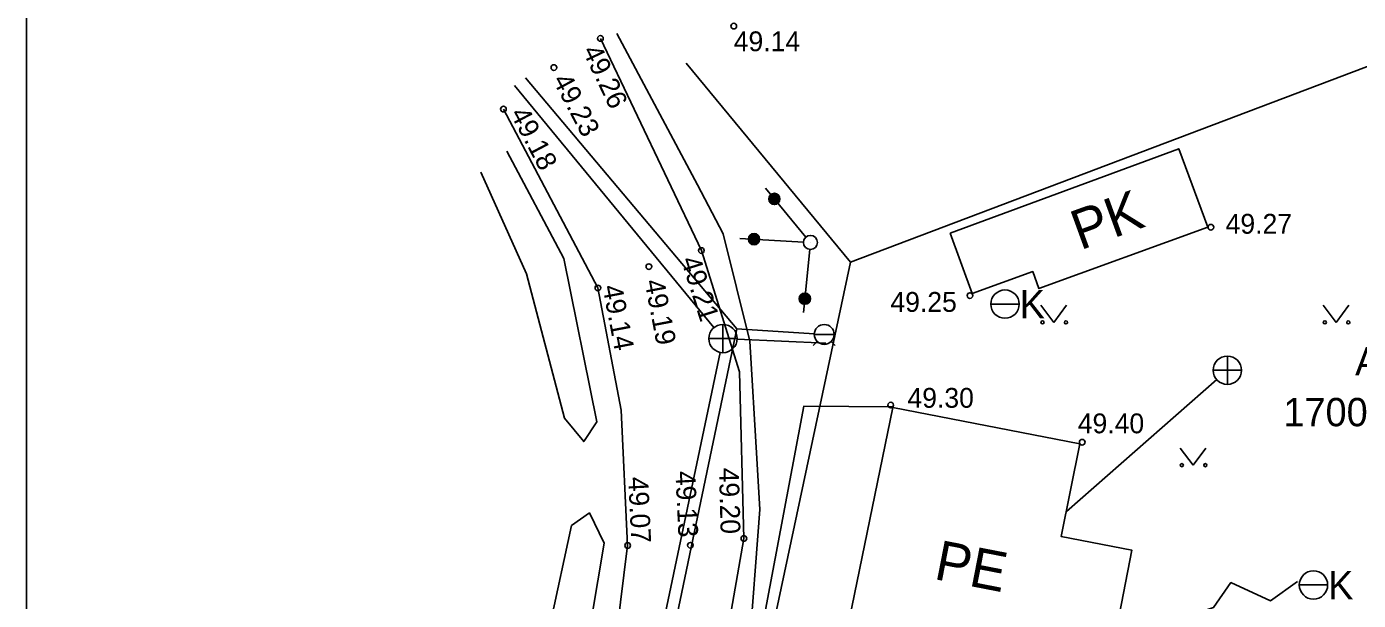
# Model space of a CAD drawing. Extents: x 640975 to 641069, y 6456235 to 6456369.
# Drawn here: x 640974.81 to 641021.78, y 6456303.8 to 6456324.06 of the extents above; entities that cross this region are included whole.
import ezdxf

# ---------------------------------------------------------------- set-up
doc = ezdxf.new("R2010")
doc.units = 0
for name, color, linetype in [('HALJASTUS', 7, 'Continuous'), ('HOONE', 7, 'Continuous'), ('KKAEV', 7, 'Continuous'), ('KORGUS', 7, 'Continuous'), ('KTRASS', 7, 'Continuous'), ('PIIR', 7, 'Continuous'), ('POST', 7, 'Continuous'), ('RAJATIS', 7, 'Continuous'), ('SIOHULIIN', 7, 'Continuous'), ('SITRASS', 7, 'Continuous'), ('TEE', 7, 'Continuous'), ('VEEKOGU', 7, 'Continuous'), ('VKAEV', 7, 'Continuous'), ('VORMISTUS', 7, 'Continuous'), ('VTRASS', 7, 'Continuous')]:
    doc.layers.add(name, color=color, linetype=linetype)

msp = doc.modelspace()

# ---------------------------------------------------------------- linework, layer by layer
at = {"layer": 'HALJASTUS'}
for p, q in [((641010.578, 6456314.221), (641011.041, 6456313.615)), ((641011.041, 6456313.615), (641011.487, 6456314.221)), ((641020.534, 6456314.221), (641020.997, 6456313.615)), ((641020.997, 6456313.615), (641021.443, 6456314.221)), ((641015.493, 6456309.18), (641015.956, 6456308.574)), ((641015.956, 6456308.574), (641016.402, 6456309.18))]:
    msp.add_line(p, q, dxfattribs=at)
msp.add_lwpolyline([(641005.399, 6456310.637), (641002.228, 6456310.659), (641000.196, 6456299.904)], dxfattribs=at)
for centre in [(641010.64, 6456313.615), (641011.469, 6456313.615), (641020.596, 6456313.615), (641021.425, 6456313.615), (641015.555, 6456308.574), (641016.384, 6456308.574)]:
    msp.add_circle(centre, 0.055, dxfattribs=at)
at = {"layer": 'HOONE'}
for points in [[(641007.379, 6456316.768), (641015.448, 6456319.747), (641016.466, 6456316.973), (641010.512, 6456314.809), (641010.298, 6456315.406), (641008.162, 6456314.632)], [(641002.905, 6456298.51), (641003.378, 6456300.929), (641005.364, 6456310.614), (641011.955, 6456309.333), (641011.295, 6456306.06), (641013.797, 6456305.575), (641013.279, 6456302.909), (641010.75, 6456303.424), (641009.98, 6456299.645), (641007.965, 6456300.037), (641007.489, 6456297.593)]]:
    msp.add_lwpolyline(points, close=True, dxfattribs=at)
at = {"layer": 'KKAEV'}
for p, q in [((640999.371, 6456312.544), (640999.371, 6456313.544)), ((640998.871, 6456313.044), (640999.871, 6456313.044)), ((641017.16, 6456311.425), (641017.16, 6456312.425)), ((641016.66, 6456311.925), (641017.66, 6456311.925))]:
    msp.add_line(p, q, dxfattribs=at)
for centre in [(640999.371, 6456313.044), (641017.16, 6456311.925)]:
    msp.add_circle(centre, 0.5, dxfattribs=at)
at = {"layer": 'KORGUS'}
for centre in [(640999.751, 6456324.073), (640995.049, 6456323.64), (640993.41, 6456322.609), (640991.63, 6456321.142), (641016.578, 6456316.973), (640998.61, 6456316.15), (640996.757, 6456315.584), (640994.958, 6456314.831), (641008.083, 6456314.56), (641005.286, 6456310.698), (641012.041, 6456309.387), (640996.01, 6456305.741), (640998.221, 6456305.747), (641000.108, 6456305.988)]:
    msp.add_circle(centre, 0.1, dxfattribs=at)
at = {"layer": 'KTRASS'}
for p, q in [((640992.019, 6456321.976), (640999.053, 6456313.43)), ((640999.871, 6456313.022), (641003.003, 6456312.884)), ((641016.784, 6456311.595), (641011.488, 6456306.941))]:
    msp.add_line(p, q, dxfattribs=at)
msp.add_lwpolyline([(640999.268, 6456312.555), (640993.146, 6456283.396)], dxfattribs=at)
at = {"layer": 'PIIR'}
for p, q in [((641003.87, 6456315.74), (641026.22, 6456324.21)), ((641003.87, 6456315.74), (640998.077, 6456322.766)), ((640997.82, 6456287.31), (641003.87, 6456315.74))]:
    msp.add_line(p, q, dxfattribs=at)
at = {"layer": 'POST'}
msp.add_circle((641002.457, 6456316.437), 0.25, dxfattribs=at)
at = {"layer": 'SIOHULIIN'}
for p, q in [((641002.297, 6456316.629), (641000.866, 6456318.354)), ((641002.208, 6456316.452), (640999.97, 6456316.582)), ((641002.432, 6456316.188), (641002.209, 6456313.959)), ((641002.457, 6456316.437), (641002.457, 6456316.437)), ((641002.457, 6456316.437), (641002.457, 6456316.437)), ((641002.457, 6456316.437), (641002.457, 6456316.437))]:
    msp.add_line(p, q, dxfattribs=at)
for centre, radius in [((641001.183, 6456317.972), 0.199), ((641001.183, 6456317.972), 0.19), ((641001.183, 6456317.972), 0.18), ((641001.183, 6456317.972), 0.171), ((641001.183, 6456317.972), 0.162), ((641001.183, 6456317.972), 0.152), ((641001.183, 6456317.972), 0.143), ((641001.183, 6456317.972), 0.133), ((641001.183, 6456317.972), 0.124), ((641001.183, 6456317.972), 0.114), ((641001.183, 6456317.972), 0.105), ((641001.183, 6456317.972), 0.0953), ((641001.183, 6456317.972), 0.0858), ((641001.183, 6456317.972), 0.0763), ((641001.183, 6456317.972), 0.0669), ((641001.183, 6456317.972), 0.0574), ((641001.183, 6456317.972), 0.0479), ((641001.183, 6456317.972), 0.0385), ((641001.183, 6456317.972), 0.029), ((641001.183, 6456317.972), 0.0195), ((641001.183, 6456317.972), 0.0101), ((641001.183, 6456317.972), 0.00061), ((641000.466, 6456316.553), 0.199), ((641000.466, 6456316.553), 0.19), ((641000.466, 6456316.553), 0.18), ((641000.466, 6456316.553), 0.171), ((641000.466, 6456316.553), 0.162), ((641000.466, 6456316.553), 0.152), ((641000.466, 6456316.553), 0.143), ((641000.466, 6456316.553), 0.133), ((641000.466, 6456316.553), 0.124), ((641000.466, 6456316.553), 0.114), ((641000.466, 6456316.553), 0.105), ((641000.466, 6456316.553), 0.0953), ((641000.466, 6456316.553), 0.0858), ((641000.466, 6456316.553), 0.0763), ((641000.466, 6456316.553), 0.0669), ((641000.466, 6456316.553), 0.0574), ((641000.466, 6456316.553), 0.0479), ((641000.466, 6456316.553), 0.0385), ((641000.466, 6456316.553), 0.029), ((641000.466, 6456316.553), 0.0195), ((641000.466, 6456316.553), 0.0101), ((641000.466, 6456316.553), 0.00061), ((641002.258, 6456314.452), 0.199), ((641002.258, 6456314.452), 0.19), ((641002.258, 6456314.452), 0.18), ((641002.258, 6456314.452), 0.171), ((641002.258, 6456314.452), 0.162), ((641002.258, 6456314.452), 0.152), ((641002.258, 6456314.452), 0.143), ((641002.258, 6456314.452), 0.133), ((641002.258, 6456314.452), 0.124), ((641002.258, 6456314.452), 0.114), ((641002.258, 6456314.452), 0.105), ((641002.258, 6456314.452), 0.0953), ((641002.258, 6456314.452), 0.0858), ((641002.258, 6456314.452), 0.0763), ((641002.258, 6456314.452), 0.0669), ((641002.258, 6456314.452), 0.0574), ((641002.258, 6456314.452), 0.0479), ((641002.258, 6456314.452), 0.0385), ((641002.258, 6456314.452), 0.029), ((641002.258, 6456314.452), 0.0195), ((641002.258, 6456314.452), 0.0101), ((641002.258, 6456314.452), 0.00061)]:
    msp.add_circle(centre, radius, dxfattribs=at)
at = {"layer": 'SITRASS'}
msp.add_lwpolyline([(640995.627, 6456323.817), (640998.473, 6456318.47), (640999.378, 6456316.736), (641000.316, 6456312.953), (641000.563, 6456308.81), (641000.67, 6456307.007), (641000.286, 6456301.904), (640999.385, 6456297.486), (640998.101, 6456291.185), (640997.209, 6456286.811), (640998.885, 6456284.718), (640999.987, 6456283.341), (641005.995, 6456282.305), (641012.322, 6456281.156), (641019.336, 6456279.791), (641026.35, 6456278.426), (641031.951, 6456277.336)], dxfattribs=at)
at = {"layer": 'TEE'}
for points in [[(640996.572, 6456286.784), (640998.823, 6456298.638), (641000.108, 6456305.988), (640999.96, 6456311.87), (640998.61, 6456316.15), (640995.049, 6456323.64)], [(640991.63, 6456321.142), (640994.958, 6456314.831), (640995.783, 6456310.514), (640996.01, 6456305.741), (640995.252, 6456299.64), (640992.744, 6456287.809), (640990.819, 6456279.965), (640989.339, 6456273.882)], [(641019.637, 6456304.473), (641018.681, 6456303.79), (641017.284, 6456304.432), (641016.673, 6456303.55), (641014.335, 6456302.775), (641013.279, 6456302.909)]]:
    msp.add_lwpolyline(points, dxfattribs=at)
at = {"layer": 'VEEKOGU'}
for points in [[(640991.75, 6456319.657), (640993.754, 6456315.876), (640994.925, 6456310.103)], [(640994.925, 6456310.103), (640994.46, 6456309.406), (640993.783, 6456310.232), (640992.44, 6456315.33), (640990.827, 6456318.921)]]:
    msp.add_lwpolyline(points, dxfattribs=at)
msp.add_lwpolyline([(640994.027, 6456306.45), (640994.66, 6456306.892), (640995.183, 6456305.825), (640994.087, 6456299.311), (640992.353, 6456291.446), (640990.482, 6456282.164), (640988.502, 6456274.593), (640987.971, 6456274.23), (640987.515, 6456274.717), (640989.036, 6456282.504), (640991.266, 6456291.745), (640992.546, 6456299.574)], close=True, dxfattribs=at)
at = {"layer": 'VKAEV'}
for p, q in [((641008.818, 6456314.261), (641009.818, 6456314.261)), ((641002.695, 6456312.943), (641002.555, 6456312.803)), ((641002.592, 6456313.19), (641003.292, 6456313.19)), ((641003.19, 6456312.943), (641003.329, 6456312.803)), ((641019.697, 6456304.347), (641020.697, 6456304.347))]:
    msp.add_line(p, q, dxfattribs=at)
for centre, radius in [((641009.318, 6456314.261), 0.5), ((641002.942, 6456313.19), 0.35), ((641020.197, 6456304.347), 0.5)]:
    msp.add_circle(centre, radius, dxfattribs=at)
at = {"layer": 'VORMISTUS'}
msp.add_line((640974.813, 6456369.177), (640974.813, 6456235.483), dxfattribs=at)
at = {"layer": 'VTRASS'}
for p, q in [((640999.859, 6456313.387), (640992.406, 6456322.252)), ((640993.55, 6456283.206), (640999.859, 6456313.387)), ((641002.593, 6456313.212), (640999.859, 6456313.387))]:
    msp.add_line(p, q, dxfattribs=at)

# ---------------------------------------------------------------- texts
at = {"layer": 'HOONE'}
for s, rotation, p in [('PK', 19.9742, (641011.973, 6456316.155)), ('PE', 348.9935, (641006.776, 6456304.563))]:
    msp.add_text(s, height=1.4, rotation=rotation, dxfattribs=at).set_placement(p)
at = {"layer": 'KORGUS'}
for s, p in [('49.14', (640999.751, 6456323.187)), ('49.27', (641017.099, 6456316.746)), ('49.25', (641005.277, 6456313.988)), ('49.30', (641005.878, 6456310.602)), ('49.40', (641011.884, 6456309.701))]:
    msp.add_text(s, height=0.7, dxfattribs=at).set_placement(p)
for s, rotation, p in [('49.26', 295.4306, (640994.401, 6456323.205)), ('49.23', 297.8035, (640993.347, 6456322.172)), ('49.18', 297.8035, (640991.851, 6456320.986)), ('49.21', 287.5097, (640997.883, 6456315.826)), ('49.14', 280.8225, (640995.118, 6456314.877)), ('49.19', 280.8225, (640996.602, 6456315.069)), ('49.07', 272.7215, (640996.029, 6456308.152)), ('49.13', 272.7215, (640997.692, 6456308.356)), ('49.20', 271.4366, (640999.231, 6456308.479))]:
    msp.add_text(s, height=0.7, rotation=rotation, dxfattribs=at).set_placement(p)
at = {"layer": 'PIIR'}
for s, p in [('Aia tn 3', (641021.667, 6456311.75)), ('17001:004:0018', (641019.136, 6456309.949))]:
    msp.add_text(s, height=1, dxfattribs=at).set_placement(p)
at = {"layer": 'RAJATIS'}
for p in [(641009.834, 6456313.756), (641020.713, 6456303.841)]:
    msp.add_text('K', height=1, dxfattribs=at).set_placement(p)

doc.saveas('drawing.dxf')
